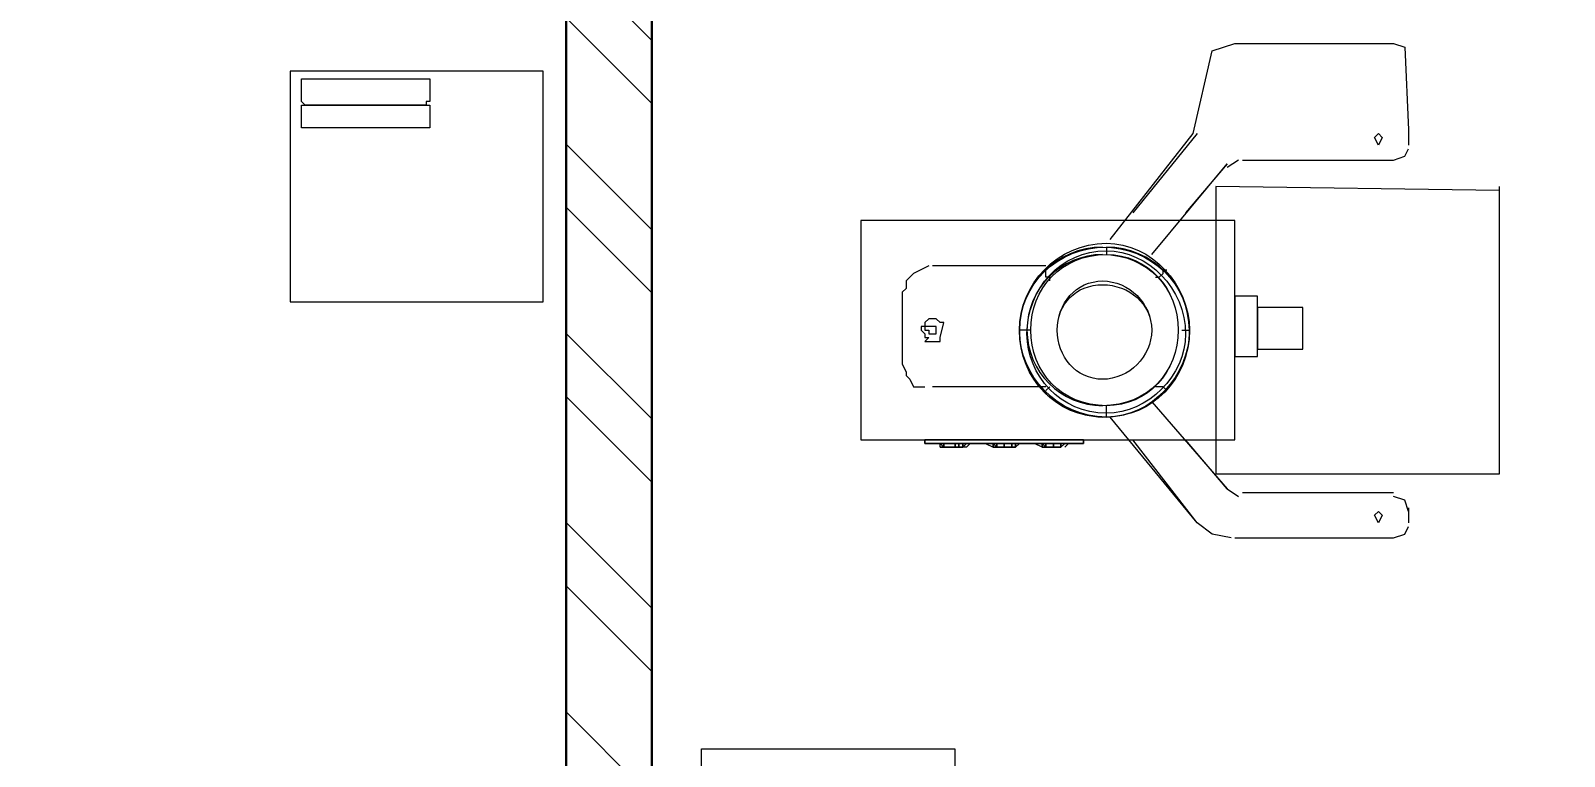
# Model space of a CAD drawing. Header units: millimetres. Extents: x -136099598 to 9192475, y 0 to 779331.
# Drawn here: x -136082640 to -136080491, y 202855 to 203872 of the extents above; entities that cross this region are included whole.
import ezdxf
from ezdxf import colors
from ezdxf.entities.mleader import LeaderData, LeaderLine
from ezdxf.math import Vec2, Vec3

# ---------------------------------------------------------------- set-up
doc = ezdxf.new("R2010")
doc.units = ezdxf.units.MM
doc.header["$MEASUREMENT"] = 0
doc.layers.get('0').update_dxf_attribs({"color": 250, "lineweight": 9})
for name, color, linetype, lineweight in [('АР_Отметки', 250, 'Continuous', 15), ('АР_Перегородки кирпич', 244, 'Continuous', 30), ('АР_Перегородки_кирпич_Штрих', 244, 'Continuous', 5)]:
    doc.layers.add(name, color=color, linetype=linetype, lineweight=lineweight)
doc.layers.add('ТХ_оборуд.пищеблок', color=250, linetype='Continuous')
doc.styles.add('ISOCPEUR', font='isocpeur.ttf', dxfattribs={"width": 0.7})

# ---------------------------------------------------------------- blocks, each defined once
blk = doc.blocks.new('_DotSmall')
at = {"color": 0, "linetype": 'ByBlock', "const_width": 0.5}
blk.add_lwpolyline([(-0.0625, 0, 1), (0.0625, 0, 1)], format="xyb", close=True, dxfattribs=at)
blk = doc.blocks.new('A$C13decc58')
at = {"layer": 'АР_Перегородки_кирпич_Штрих', "ltscale": 100}
h = blk.add_hatch(dxfattribs=at)
h.set_pattern_fill('ANSI32', color=256, scale=500)
h.set_pattern_definition([(45, (-939456.72, 101324.74), (-132.58252, 132.58252), []), (45, (-939368.33, 101324.74), (-132.58252, 132.58252), [])])
h.paths.add_polyline_path([(11183.1, 52609.9), (11258.9, 52609.9), (11258.9, 52729.9), (11063.1, 52729.9), (11063.1, 52399.6), (6030.4, 52399.5), (6030.4, 52279.5), (11183.1, 52279.6)])
at = {"layer": 'АР_Перегородки кирпич', "linetype": 'Continuous', "ltscale": 100}
for p, q in [((6030.4, 52399.5), (11063.1, 52399.6)), ((6030.4, 52279.5), (11183.1, 52279.6))]:
    blk.add_line(p, q, dxfattribs=at)
at = {"layer": 'ТХ_оборуд.пищеблок', "lineweight": 0}
for points in [[(8607.8, 52431.6), (8607.8, 52786.3), (8284.9, 52786.3), (8284.9, 52431.6)], [(8528.4, 52595.7), (8528.4, 52765.1), (8528.4, 52770.4), (8554.9, 52770.4), (8560.2, 52770.4), (8560.2, 52765.1), (8560.2, 52595.7), (8560.2, 52590.4), (8554.9, 52590.4), (8528.4, 52590.4)], [(8560.2, 52595.7), (8560.2, 52765.1), (8565.4, 52770.4), (8597.2, 52770.4), (8597.2, 52765.1), (8597.2, 52595.7), (8597.2, 52590.4), (8565.4, 52590.4), (8565.4, 52595.7)], [(7658.3, 52209.6), (7658.3, 51854.9), (7335.4, 51854.9), (7335.4, 52209.6)]]:
    blk.add_lwpolyline(points, close=True, dxfattribs=at)
at = {"layer": 'ТХ_оборуд.пищеблок', "lineweight": 5}
for points in [[(8398.7, 51462.6), (8398.7, 51986.7), (8091.6, 51986.7), (8091.6, 51462.6)], [(8091.6, 51674.4), (8086.3, 51674.4), (8086.3, 51896.7), (8091.6, 51896.7)], [(8086.3, 51674.4), (8091.6, 51674.4), (8091.6, 51896.7), (8086.3, 51896.7)], [(8261, 51880.9), (8261, 51891.4), (8255.7, 51896.7), (8250.4, 51896.7), (8250.4, 51902), (8245.1, 51902), (8239.8, 51896.7), (8234.6, 51896.7), (8234.6, 51891.4), (8229.3, 51896.7), (8229.3, 51875.6), (8234.6, 51875.6), (8255.7, 51870.3), (8255.7, 51875.6)], [(8250.4, 51880.9), (8250.4, 51891.4), (8250.4, 51896.7), (8245.1, 51896.7), (8245.1, 51891.4), (8239.8, 51891.4), (8239.8, 51880.9)], [(8081, 51875.6), (8081, 51870.3), (8081, 51854.4), (8081, 51870.3)], [(8086.3, 51849.1), (8081, 51849.1), (8081, 51843.8), (8086.3, 51838.5), (8081, 51843.8), (8081, 51854.4), (8081, 51870.3), (8081, 51854.4), (8081, 51849.1)], [(8086.3, 51875.6), (8086.3, 51870.3), (8086.3, 51854.4), (8086.3, 51849.1), (8086.3, 51843.8), (8086.3, 51849.1), (8086.3, 51854.4), (8086.3, 51870.3)], [(8086.3, 51870.3), (8086.3, 51854.4), (8086.3, 51849.1), (8086.3, 51854.4)], [(8086.3, 51796.2), (8081, 51796.2), (8086.3, 51801.4), (8081, 51796.2)], [(8081, 51775), (8086.3, 51775), (8086.3, 51785.6), (8086.3, 51775), (8086.3, 51769.7), (8086.3, 51775)], [(8086.3, 51785.6), (8086.3, 51796.2), (8086.3, 51801.4), (8086.3, 51796.2)], [(8086.3, 51775), (8086.3, 51785.6), (8086.3, 51796.2), (8086.3, 51785.6)], [(8081, 51769.7), (8086.3, 51769.7), (8086.3, 51775), (8086.3, 51769.7)], [(8086.3, 51775), (8081, 51775)], [(8086.3, 51727.3), (8081, 51727.3), (8086.3, 51732.6), (8081, 51727.3)], [(8086.3, 51716.7), (8086.3, 51727.3), (8086.3, 51732.6), (8086.3, 51727.3)], [(8086.3, 51706.2), (8086.3, 51716.7), (8086.3, 51727.3), (8086.3, 51716.7)], [(8081, 51706.2), (8086.3, 51706.2), (8081, 51706.2), (8086.3, 51706.2), (8086.3, 51716.7), (8086.3, 51706.2)], [(8086.3, 51706.2), (8081, 51706.2)], [(8292.8, 51430.9), (8292.8, 51462.6), (8208.1, 51462.6), (8208.1, 51430.9)], [(8276.9, 51367.3), (8276.9, 51430.9), (8218.7, 51430.9), (8218.7, 51367.3)], [(7985.7, 51266.7), (7991, 51261.5), (7985.7, 51256.2), (7975.1, 51261.5)], [(8515.1, 51266.7), (8520.4, 51261.5), (8515.1, 51256.2), (8504.5, 51261.5)]]:
    blk.add_lwpolyline(points, close=True, dxfattribs=at)
for points in [[(8335.1, 51891.4), (8324.6, 51912.6), (8314, 51923.2), (8303.4, 51923.2), (8298.1, 51928.5), (8292.8, 51928.5), (8208.1, 51928.5), (8197.5, 51928.5), (8186.9, 51923.2), (8181.6, 51923.2), (8176.3, 51917.9), (8165.7, 51912.6), (8165.7, 51902), (8165.7, 51896.7)], [(8081, 51875.6), (8086.3, 51875.6), (8081, 51870.3), (8086.3, 51870.3), (8081, 51870.3), (8086.3, 51875.6), (8086.3, 51854.4), (8086.3, 51838.5), (8086.3, 51833.2), (8081, 51838.5), (8081, 51843.8), (8081, 51849.1), (8086.3, 51849.1), (8081, 51849.1), (8081, 51854.4), (8081, 51870.3), (8086.3, 51870.3), (8081, 51870.3), (8081, 51875.6), (8086.3, 51875.6), (8086.3, 51870.3), (8086.3, 51875.6), (8086.3, 51854.4), (8086.3, 51838.5), (8086.3, 51833.2)], [(8081, 51838.5), (8081, 51843.8), (8081, 51854.4), (8081, 51849.1), (8081, 51843.8), (8086.3, 51843.8), (8086.3, 51849.1), (8086.3, 51843.8), (8081, 51843.8), (8081, 51849.1), (8081, 51854.4), (8081, 51870.3), (8081, 51875.6), (8086.3, 51875.6)], [(8081, 51870.3), (8081, 51875.6), (8081, 51870.3)], [(8165.7, 51727.3), (8165.7, 51886.2)], [(8335.1, 51727.3), (8335.1, 51886.2)], [(8081, 51854.4), (8086.3, 51854.4), (8081, 51854.4)], [(8081, 51854.4), (8086.3, 51854.4), (8081, 51854.4)], [(8086.3, 51854.4), (8081, 51854.4), (8086.3, 51854.4)], [(8086.3, 51812), (8081, 51801.4), (8081, 51796.2), (8086.3, 51796.2), (8081, 51796.2), (8081, 51785.6), (8081, 51775), (8081, 51769.7), (8081, 51775), (8081, 51785.6), (8081, 51796.2), (8081, 51801.4), (8086.3, 51801.4), (8086.3, 51796.2), (8086.3, 51801.4), (8086.3, 51785.6), (8081, 51785.6), (8086.3, 51785.6), (8086.3, 51769.7), (8086.3, 51764.4)], [(8086.3, 51801.4), (8086.3, 51812), (8086.3, 51801.4)], [(8081, 51769.7), (8086.3, 51764.4), (8086.3, 51769.7), (8086.3, 51785.6), (8086.3, 51801.4), (8081, 51801.4)], [(8081, 51785.6), (8086.3, 51785.6), (8081, 51785.6)], [(8081, 51785.6), (8086.3, 51785.6), (8081, 51785.6)], [(8086.3, 51769.7), (8081, 51769.7), (8086.3, 51769.7)], [(8081, 51732.6), (8086.3, 51743.2)], [(8086.3, 51732.6), (8086.3, 51743.2), (8086.3, 51732.6)], [(8086.3, 51695.6), (8086.3, 51700.9), (8086.3, 51716.7), (8086.3, 51732.6), (8081, 51732.6), (8081, 51727.3), (8086.3, 51727.3), (8081, 51727.3), (8081, 51716.7), (8081, 51706.2), (8081, 51716.7), (8081, 51727.3), (8081, 51732.6), (8086.3, 51732.6), (8086.3, 51727.3), (8086.3, 51732.6), (8086.3, 51716.7), (8086.3, 51700.9), (8086.3, 51695.6), (8081, 51700.9)], [(8160.4, 51727.3), (8165.7, 51722)], [(8314, 51722), (8319.3, 51722), (8319.3, 51727.3), (8324.6, 51727.3), (8329.8, 51727.3)], [(8081, 51716.7), (8086.3, 51716.7), (8081, 51716.7)], [(8086.3, 51716.7), (8081, 51716.7), (8086.3, 51716.7)], [(8081, 51716.7), (8086.3, 51716.7), (8081, 51716.7)], [(8086.3, 51700.9), (8081, 51706.2), (8086.3, 51700.9)], [(7954, 51467.9), (7959.3, 51494.4), (7975.1, 51515.6), (8123.4, 51637.3)], [(8372.2, 51637.3), (8520.4, 51520.9), (8636.3, 51494.4), (8646.9, 51462.6), (8646.9, 51240.3), (8641.6, 51224.4), (8525.7, 51219.1), (8504.5, 51219.1)], [(7975.1, 51515.6), (8091.6, 51605.6)], [(8520.4, 51515.6), (8409.3, 51605.6)], [(8144.6, 51579.1), (8022.8, 51473.2), (8091.6, 51531.5)], [(8160.4, 51557.9), (8165.7, 51563.2), (8165.7, 51568.5), (8165.7, 51573.8)], [(8319.3, 51573.8), (8319.3, 51568.5), (8324.6, 51563.2), (8329.8, 51563.2), (8329.8, 51557.9)], [(8351, 51579.1), (8478.1, 51473.2), (8409.3, 51531.5)], [(8441, 51092), (8446.3, 51489.1), (8044, 51489.1), (8044, 51092), (8446.3, 51092)], [(7954, 51462.6), (7954, 51240.3), (7959.3, 51224.4), (7969.9, 51219.1)], [(8022.8, 51473.2), (8012.2, 51457.3)], [(8483.4, 51457.3), (8472.8, 51473.2)], [(8017.5, 51452), (8017.5, 51240.3)], [(8483.4, 51452), (8483.4, 51240.3), (8488.7, 51224.4), (8499.3, 51219.1)], [(7991, 51219.1), (8006.9, 51224.4), (8012.2, 51240.3)], [(7996.3, 51219.1), (7975.1, 51219.1)]]:
    blk.add_lwpolyline(points, dxfattribs=at)
for points in [[(8245.1, 51748.5), (8245.1, 51764.4, 0.423913), (8123.4, 51642.6), (8139.3, 51642.6)], [(8351, 51647.9, 0.4125), (8245.1, 51753.8, 0.4125), (8139.3, 51647.9)], [(8245.1, 51536.7), (8245.1, 51526.2, 0.409091), (8361.6, 51642.6), (8351, 51642.6)]]:
    blk.add_lwpolyline(points, format="xyb", dxfattribs=at)
for centre, radius, start, end in [((8244.1, 51646.9), 117.5, 0.502, 89.498), ((8243.2, 51645.9), 119.8, 179.0546, 270.9454)]:
    blk.add_arc(centre, radius, start, end, dxfattribs=at)
for points in [[(8123.4, 51642.6), (8123.4, 51711.4), (8181.6, 51764.4), (8245.1, 51764.4)], [(8123.4, 51647.9), (8123.4, 51711.4), (8176.3, 51764.4), (8245.1, 51764.4)], [(8245.1, 51764.4), (8308.7, 51764.4), (8361.6, 51711.4), (8361.6, 51642.6)], [(8245.1, 51764.4), (8308.7, 51764.4), (8366.9, 51711.4), (8366.9, 51642.6)], [(8128.7, 51642.6), (8128.7, 51706.2), (8181.6, 51753.8), (8239.8, 51753.8)], [(8139.3, 51642.6), (8139.3, 51706.2), (8186.9, 51748.5), (8245.1, 51748.5)], [(8239.8, 51753.8), (8303.4, 51753.8), (8356.3, 51706.2), (8356.3, 51642.6)], [(8245.1, 51748.5), (8303.4, 51748.5), (8351, 51706.2), (8351, 51642.6)], [(8176.3, 51647.9), (8176.3, 51685), (8208.1, 51711.4), (8245.1, 51711.4)], [(8176.3, 51647.9), (8176.3, 51685), (8208.1, 51711.4), (8245.1, 51711.4)], [(8245.1, 51711.4), (8282.2, 51711.4), (8314, 51685), (8314, 51647.9)], [(8245.1, 51711.4), (8282.2, 51711.4), (8308.7, 51685), (8308.7, 51647.9)], [(8245.1, 51526.2), (8176.3, 51526.2), (8123.4, 51579.1), (8123.4, 51642.6)], [(8245.1, 51526.2), (8181.6, 51526.2), (8123.4, 51579.1), (8123.4, 51642.6)], [(8239.8, 51531.5), (8181.6, 51531.5), (8128.7, 51584.4), (8128.7, 51642.6)], [(8245.1, 51542), (8186.9, 51542), (8139.3, 51584.4), (8139.3, 51647.9)], [(8245.1, 51542), (8186.9, 51542), (8139.3, 51584.4), (8139.3, 51642.6)], [(8245.1, 51579.1), (8208.1, 51579.1), (8176.3, 51610.9), (8176.3, 51647.9)], [(8245.1, 51579.1), (8208.1, 51579.1), (8176.3, 51610.9), (8176.3, 51647.9)], [(8356.3, 51642.6), (8356.3, 51584.4), (8303.4, 51531.5), (8239.8, 51531.5)], [(8351, 51647.9), (8351, 51584.4), (8303.4, 51542), (8245.1, 51542)], [(8361.6, 51647.9), (8361.6, 51579.1), (8308.7, 51526.2), (8245.1, 51526.2)], [(8314, 51647.9), (8314, 51610.9), (8282.2, 51579.1), (8245.1, 51579.1)], [(8308.7, 51647.9), (8308.7, 51610.9), (8282.2, 51579.1), (8245.1, 51579.1)], [(8351, 51642.6), (8351, 51584.4), (8303.4, 51542), (8245.1, 51542)], [(8366.9, 51642.6), (8366.9, 51579.1), (8308.7, 51526.2), (8245.1, 51526.2)]]:
    blk.add_open_spline(points, degree=3, dxfattribs=at)
at = {"layer": 'АР_Отметки'}
ml = blk.add_multileader_mtext('Standard', dxfattribs=at)
ml.set_content('-0,010', color=256, style='ISOCPEUR')
ml.set_leader_properties(color=256, linetype='Continuous', lineweight=-1)
ml.set_arrow_properties(name='DOTSMALL')
ml.build(insert=Vec2(0, 0))
ml.multileader.update_dxf_attribs({"has_text_frame": 1, "text_left_attachment_type": 4, "text_right_attachment_type": 4, "dogleg_length": 100, "arrow_head_size": 180})
ctx = ml.context
ctx.base_point, ctx.char_height, ctx.arrow_head_size, ctx.landing_gap_size, ctx.plane_origin = Vec3(37116.1, 68979.6, 0), 250, 180, 50, Vec3(37034.7, 67778.7, 0)
ctx.left_attachment, ctx.right_attachment = 4, 4
notes = []
notes.append((ctx, [(0, (0, 0, 0), (0, 0), (1, 0), 1, [])]))
ctx.mtext.insert, ctx.mtext.width, ctx.mtext.line_spacing_style, ctx.mtext.flow_direction = Vec3(37166.1, 69379.6, 0), 852.697, 2, 5
ml = blk.add_multileader_mtext('Standard', dxfattribs=at)
ml.set_content('0,000', color=256, style='ISOCPEUR')
ml.set_leader_properties(color=256, linetype='Continuous', lineweight=-1)
ml.set_arrow_properties(name='DOTSMALL')
ml.build(insert=Vec2(0, 0))
ml.multileader.update_dxf_attribs({"has_text_frame": 1, "text_left_attachment_type": 4, "text_right_attachment_type": 4, "dogleg_length": 100, "arrow_head_size": 180})
ctx = ml.context
ctx.base_point, ctx.char_height, ctx.arrow_head_size, ctx.landing_gap_size, ctx.plane_origin = Vec3(36698.1, 66870.9, 0), 250, 180, 50, Vec3(36616.7, 65670, 0)
ctx.left_attachment, ctx.right_attachment = 4, 4
notes.append((ctx, [(0, (0, 0, 0), (0, 0), (1, 0), 1, [])]))
ctx.mtext.insert, ctx.mtext.width, ctx.mtext.line_spacing_style, ctx.mtext.flow_direction = Vec3(36748.1, 67270.9, 0), 852.697, 2, 5
ml = blk.add_multileader_mtext('Standard', dxfattribs=at)
ml.set_content('+1,975', color=256, style='ISOCPEUR')
ml.set_leader_properties(color=256, linetype='Continuous', lineweight=-1)
ml.set_arrow_properties(name='DOTSMALL')
ml.build(insert=Vec2(0, 0))
ml.multileader.update_dxf_attribs({"has_text_frame": 1, "text_left_attachment_type": 4, "text_right_attachment_type": 4, "dogleg_length": 100, "arrow_head_size": 180})
ctx = ml.context
ctx.base_point, ctx.char_height, ctx.arrow_head_size, ctx.landing_gap_size, ctx.plane_origin = Vec3(41925.2, 65726.8, 0), 250, 180, 50, Vec3(41843.8, 64525.9, 0)
ctx.left_attachment, ctx.right_attachment = 4, 4
notes.append((ctx, [(0, (0, 0, 0), (0, 0), (1, 0), 1, [])]))
ctx.mtext.insert, ctx.mtext.width, ctx.mtext.line_spacing_style, ctx.mtext.flow_direction = Vec3(41975.2, 66126.8, 0), 852.697, 2, 5
ml = blk.add_multileader_mtext('Standard', dxfattribs=at)
ml.set_content('-0,010', color=256, style='ISOCPEUR')
ml.set_leader_properties(color=256, linetype='Continuous', lineweight=-1)
ml.set_arrow_properties(name='DOTSMALL')
ml.build(insert=Vec2(0, 0))
ml.multileader.update_dxf_attribs({"has_text_frame": 1, "text_left_attachment_type": 4, "text_right_attachment_type": 4, "dogleg_length": 100, "arrow_head_size": 180})
ctx = ml.context
ctx.base_point, ctx.char_height, ctx.arrow_head_size, ctx.landing_gap_size, ctx.plane_origin = Vec3(28121.7, 65416.3, 0), 250, 180, 50, Vec3(28040.3, 64215.4, 0)
ctx.left_attachment, ctx.right_attachment = 4, 4
notes.append((ctx, [(0, (0, 0, 0), (0, 0), (1, 0), 1, [])]))
ctx.mtext.insert, ctx.mtext.width, ctx.mtext.line_spacing_style, ctx.mtext.flow_direction = Vec3(28171.7, 65816.3, 0), 852.697, 2, 5
ml = blk.add_multileader_mtext('Standard', dxfattribs=at)
ml.set_content('0,000', color=256, style='ISOCPEUR')
ml.set_leader_properties(color=256, linetype='Continuous', lineweight=-1)
ml.set_arrow_properties(name='DOTSMALL')
ml.build(insert=Vec2(0, 0))
ml.multileader.update_dxf_attribs({"has_text_frame": 1, "text_left_attachment_type": 4, "text_right_attachment_type": 4, "dogleg_length": 100, "arrow_head_size": 180})
ctx = ml.context
ctx.base_point, ctx.char_height, ctx.arrow_head_size, ctx.landing_gap_size, ctx.plane_origin = Vec3(25651.6, 65250.8, 0), 250, 180, 50, Vec3(25570.2, 64049.9, 0)
ctx.left_attachment, ctx.right_attachment = 4, 4
notes.append((ctx, [(0, (0, 0, 0), (0, 0), (1, 0), 1, [])]))
ctx.mtext.insert, ctx.mtext.width, ctx.mtext.line_spacing_style, ctx.mtext.flow_direction = Vec3(25701.6, 65650.8, 0), 852.697, 2, 5
ml = blk.add_multileader_mtext('Standard', dxfattribs=at)
ml.set_content('+1,975', color=256, style='ISOCPEUR')
ml.set_leader_properties(color=256, linetype='Continuous', lineweight=-1)
ml.set_arrow_properties(name='DOTSMALL')
ml.build(insert=Vec2(0, 0))
ml.multileader.update_dxf_attribs({"has_text_frame": 1, "text_left_attachment_type": 4, "text_right_attachment_type": 4, "dogleg_length": 100, "arrow_head_size": 180})
ctx = ml.context
ctx.base_point, ctx.char_height, ctx.arrow_head_size, ctx.landing_gap_size, ctx.plane_origin = Vec3(67184.2, 63069.3, 0), 250, 180, 50, Vec3(67102.8, 61868.4, 0)
ctx.left_attachment, ctx.right_attachment = 4, 4
notes.append((ctx, [(0, (0, 0, 0), (0, 0), (1, 0), 1, [])]))
ctx.mtext.insert, ctx.mtext.width, ctx.mtext.line_spacing_style, ctx.mtext.flow_direction = Vec3(67234.2, 63469.3, 0), 852.697, 2, 5
ml = blk.add_multileader_mtext('Standard', dxfattribs=at)
ml.set_content('0,000', color=256, style='ISOCPEUR')
ml.set_leader_properties(color=256, linetype='Continuous', lineweight=-1)
ml.set_arrow_properties(name='DOTSMALL')
ml.build(insert=Vec2(0, 0))
ml.multileader.update_dxf_attribs({"has_text_frame": 1, "text_left_attachment_type": 4, "text_right_attachment_type": 4, "dogleg_length": 100, "arrow_head_size": 180})
ctx = ml.context
ctx.base_point, ctx.char_height, ctx.arrow_head_size, ctx.landing_gap_size, ctx.plane_origin = Vec3(67976.9, 56051.7, 0), 250, 180, 50, Vec3(67895.5, 54850.8, 0)
ctx.left_attachment, ctx.right_attachment = 4, 4
notes.append((ctx, [(0, (0, 0, 0), (0, 0), (1, 0), 1, [])]))
ctx.mtext.insert, ctx.mtext.width, ctx.mtext.line_spacing_style, ctx.mtext.flow_direction = Vec3(68026.9, 56451.7, 0), 852.697, 2, 5
for ctx, leaders in notes:
    for number, flags, end, landing, length, lines in leaders:
        leader = LeaderData()
        leader.index, (leader.has_last_leader_line, leader.has_dogleg_vector, leader.attachment_direction) = number, flags
        leader.last_leader_point, leader.dogleg_vector, leader.dogleg_length = Vec3(end), Vec3(landing), length
        for number, points, colour, breaks in lines:
            line = LeaderLine()
            line.index, line.vertices, line.color, line.breaks = number, Vec3.list(points), colors.encode_raw_color(colour), breaks
            leader.lines.append(line)
        ctx.leaders.append(leader)

msp = doc.modelspace()

# ---------------------------------------------------------------- block references
at = {"ltscale": 150, "rotation": 89.99999999999999}
msp.add_blockref('A$C13decc58', (-136029490, 195207.4), dxfattribs=at)

doc.saveas('drawing.dxf')
